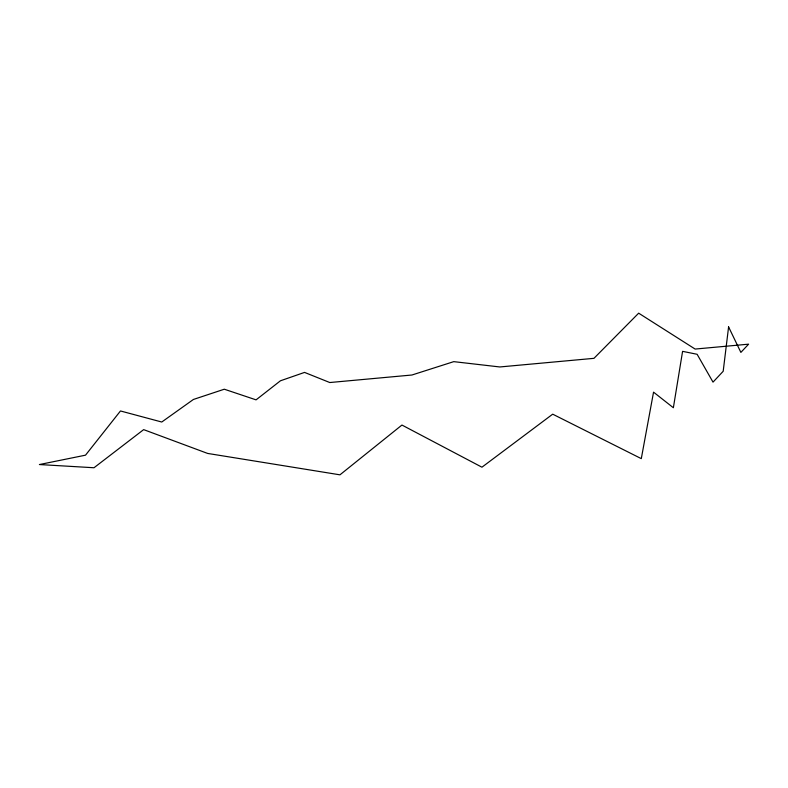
<?xml version="1.0" encoding="UTF-8"?>
<svg xmlns="http://www.w3.org/2000/svg" width="788" height="788" viewBox="0 0 788 788"><rect width="100%" height="100%" fill="white"/><g stroke="black" fill="none" stroke-linecap="round" stroke-linejoin="round"><path stroke-width="1.18" d="M728.595 326.921L723.197 371.266L713.012 382.131L697.124 354.285L682.585 351.349L673.366 407.741L653.548 392.148L641.294 458.636L552.703 414.173L481.941 467.195L401.939 425.047L339.953 474.829L207.658 453.435L143.652 429.627L93.999 467.747L39.4 464.546L85.518 455.168L120.475 410.962L161.757 422.023L193.424 399.457L224.304 389.213L256.07 399.861L280.439 380.791L304.552 372.409L329.788 382.535L411.947 375.009L453.77 361.643L499.809 366.962L593.965 358.333L638.664 313.171L695.134 349.064L748.6 344.169L740.878 352.403L728.595 326.921"/></g></svg>
